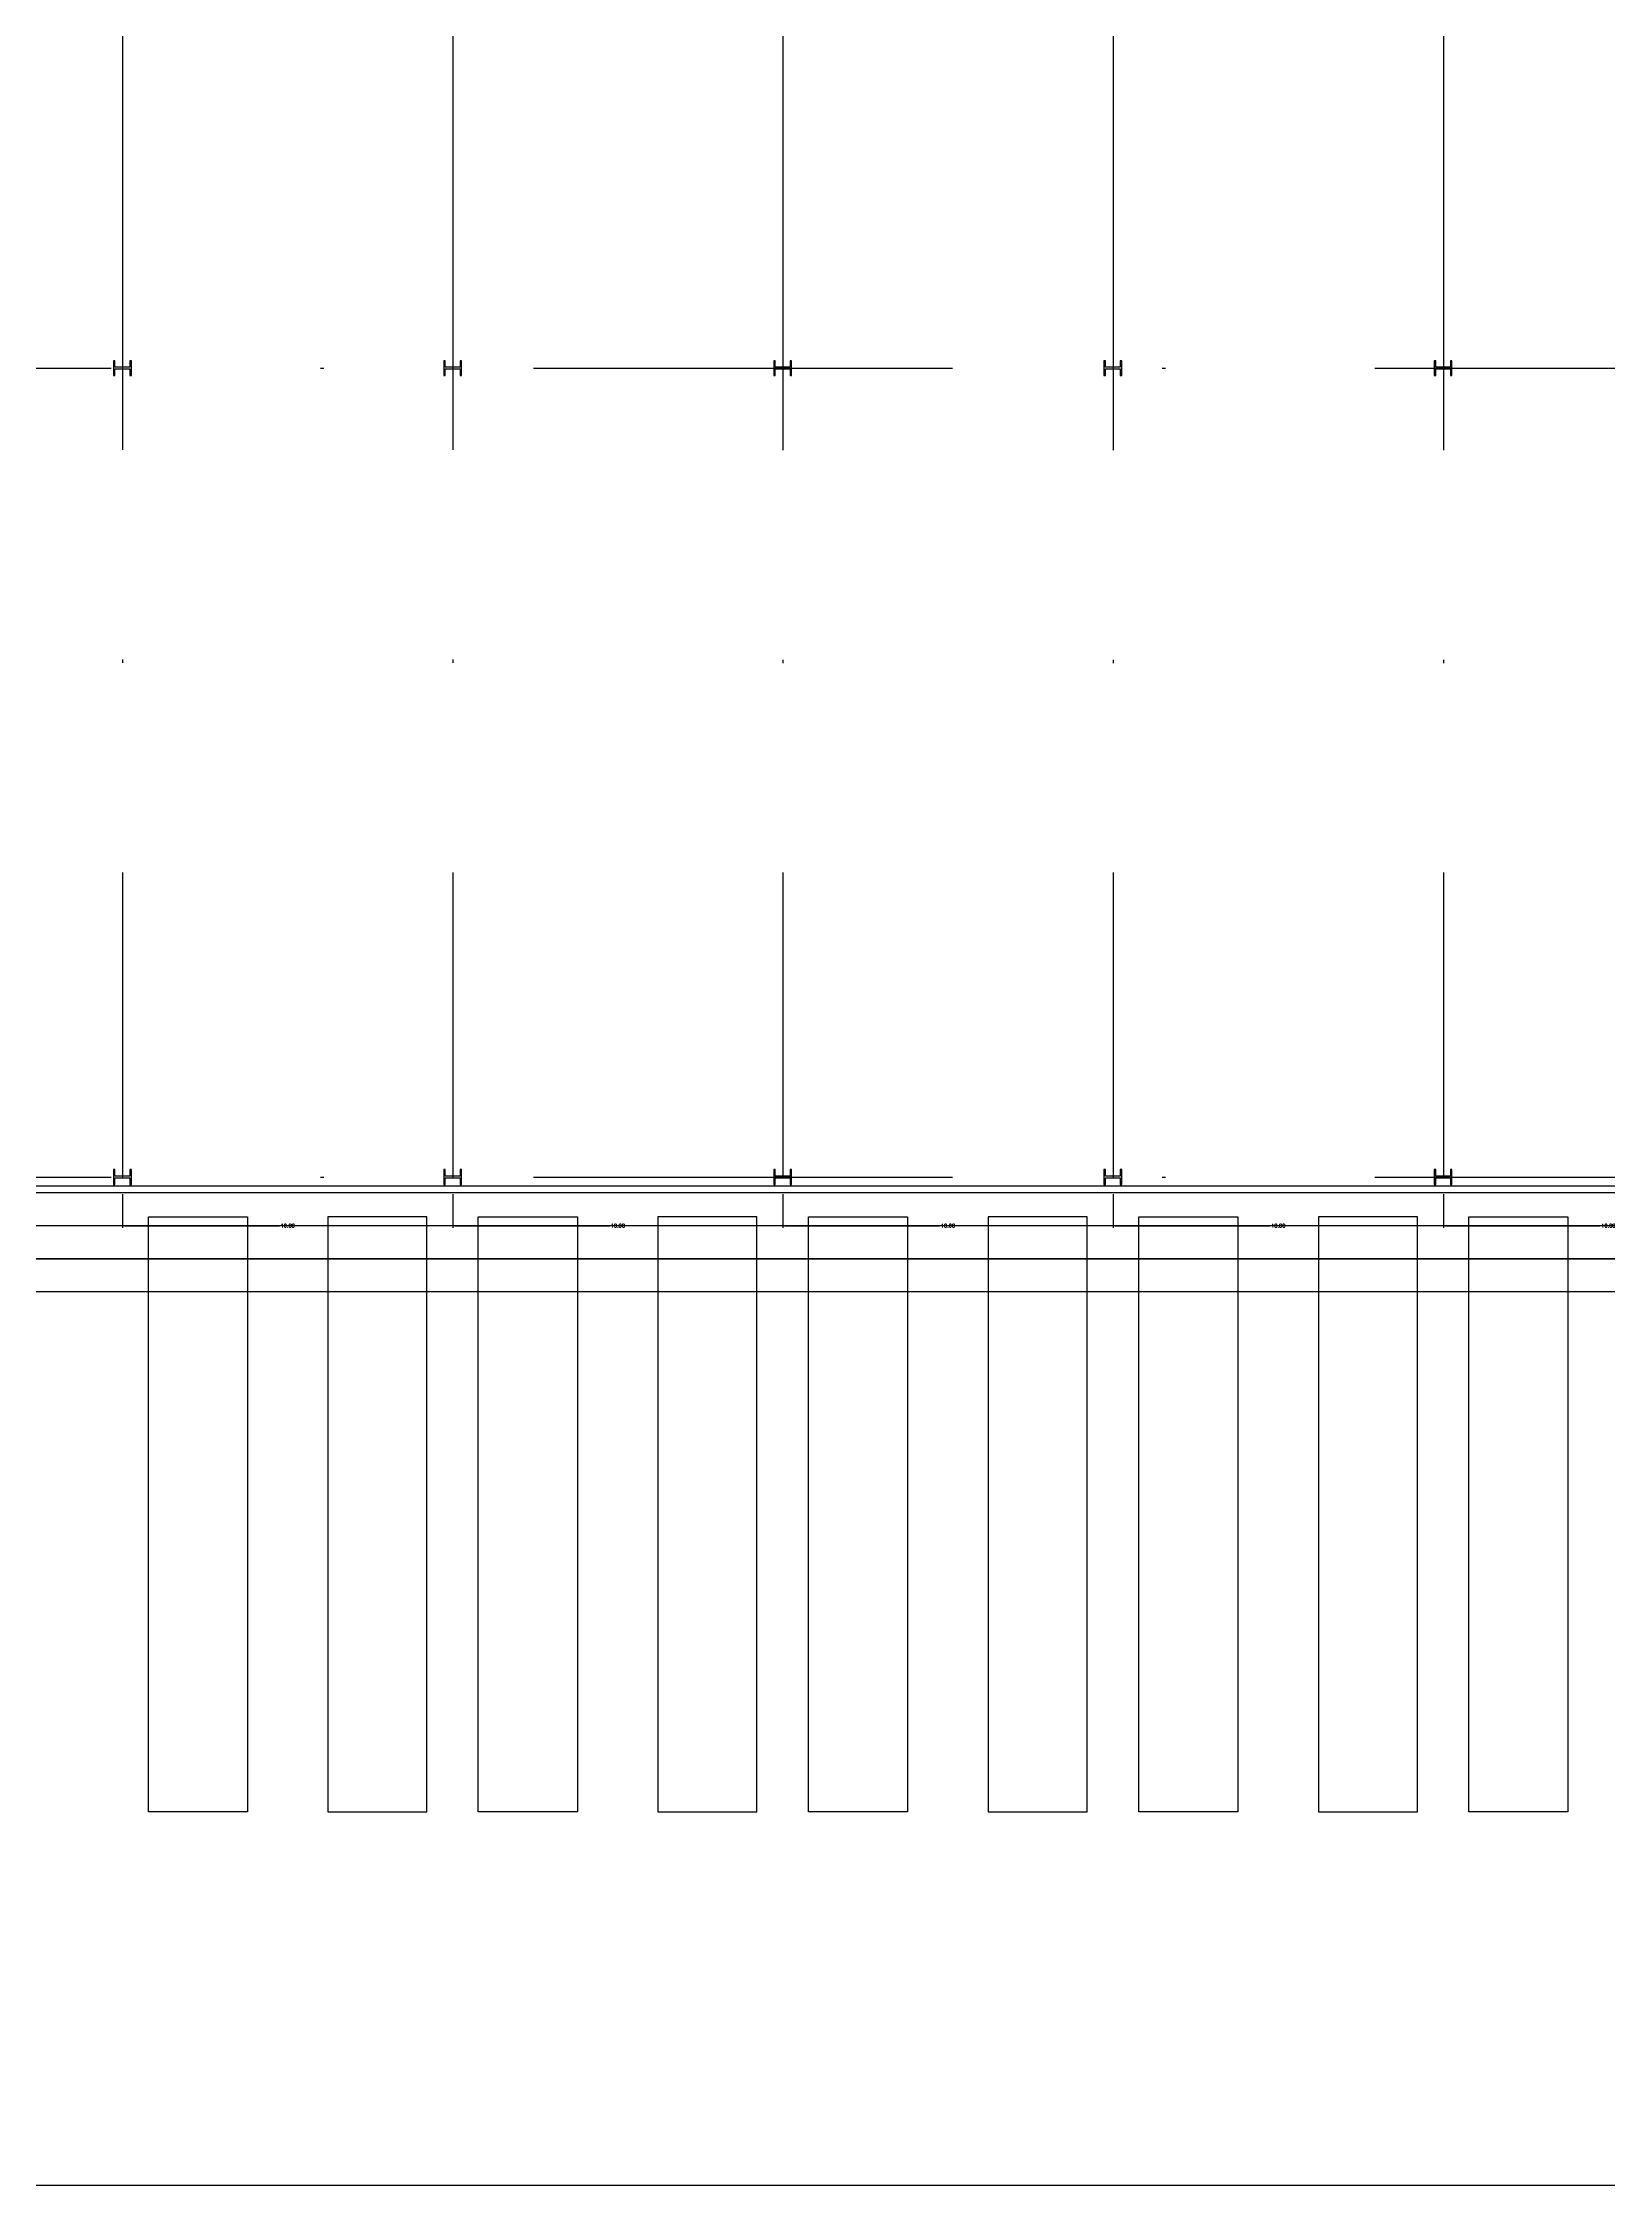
# Model space of a CAD drawing. Header units: inches. Extents: x 5 to 295, y 10 to 227.
# Drawn here: x 52.2 to 99.6, y 95.1 to 160 of the extents above; entities that cross this region are included whole.
import ezdxf

# ---------------------------------------------------------------- set-up
doc = ezdxf.new("R2010")
doc.units = ezdxf.units.IN
doc.header["$MEASUREMENT"] = 0
doc.linetypes.add('DASHDOT', pattern=[25.4, 12.7, -6.35, 0, -6.35])
for name, color, linetype in [('1- 09', 2, 'Continuous'), ('1- 1', 1, 'Continuous'), ('1- 2', 223, 'Continuous'), ('1- muro de carga', 5, 'Continuous'), ('dim-75', 2, 'Continuous'), ('ejes', 140, 'DASHDOT')]:
    doc.layers.add(name, color=color, linetype=linetype)
doc.styles.add('75', font='romans.shx', dxfattribs={"height": 0.112})
doc.dimstyles.new('DIM-75P', dxfattribs={"dimtxt": 0.06375, "dimasz": 0.06375, "dimexe": 0.0675, "dimexo": 0.0468, "dimgap": 0.0375, "dimtad": 0, "dimtih": 1, "dimtoh": 1, "dimzin": 0, "dimdsep": 46, "dimtxsty": '75', "dimblk": 'flecha', "dimcen": 0.0675, "dimclrd": 1, "dimclre": 1, "dimclrt": 256, "dimadec": 0, "dimazin": 0, "dimtfac": 1, "dimtmove": 1, "dimatfit": 3, "dimldrblk": 'flecha', "dimfxl": 0.045, "dimtolj": 1, "dimtzin": 0, "dimlwd": -1, "dimlwe": -1, "dimarcsym": 0})

# ---------------------------------------------------------------- blocks, each defined once
blk = doc.blocks.new('flecha')
at = {"ltscale": 6}
for points in [[(0, 0), (-0.1, 0.1), (-0.1, 0.1), (-0.1, 0.2)], [(0, 0), (-0.1, -0.1), (-0.1, -0.1), (-0.1, -0.2)]]:
    blk.add_hatch(color=256, dxfattribs=at).paths.add_polyline_path(points)
for p, q in [((-0.1, 0.2), (-0.1, 0)), ((0, 0), (-0.1, 0.2)), ((-0.1, 0), (-0.1, 0.1)), ((0, 0), (-0.1, 0.1)), ((0, 0), (-0.1, -0.1)), ((0, 0), (-0.1, -0.2)), ((-0.1, 0), (-0.1, -0.2)), ((-0.1, 0), (-0.1, -0.1))]:
    blk.add_line(p, q, dxfattribs=at)
for points in [[(0, 0), (-0.1, 0.1), (-0.1, 0.1), (-0.1, 0.2)], [(0, 0), (-0.1, -0.1), (-0.1, -0.1), (-0.1, -0.2)]]:
    blk.add_lwpolyline(points, close=True, dxfattribs=at)
blk = doc.blocks.new('*D1396')
at = {"layer": 'Defpoints', "color": 0, "transparency": 16777216}
for p in [(44.572, 125.171), (54.572, 125.171), (54.572, 124.171)]:
    blk.add_point(p, dxfattribs=at)
at = {"layer": 'dim-75', "color": 1, "transparency": 16777216}
for p, q in [((44.572, 125.124), (44.572, 124.103)), ((54.572, 125.124), (54.572, 124.103)), ((44.636, 124.171), (49.318, 124.171)), ((54.508, 124.171), (49.825, 124.171))]:
    blk.add_line(p, q, dxfattribs=at)
at = {"layer": 'dim-75', "color": 1, "transparency": 16777216, "xscale": 0.06375, "yscale": 0.06375, "zscale": 0.06375, "rotation": 180}
blk.add_blockref('flecha', (44.572, 124.171), dxfattribs=at)
at = {"layer": 'dim-75', "color": 1, "transparency": 16777216, "xscale": 0.06375, "yscale": 0.06375, "zscale": 0.06375}
blk.add_blockref('flecha', (54.572, 124.171), dxfattribs=at)
at = {"layer": 'dim-75', "transparency": 16777216, "insert": (49.572, 124.171), "char_height": 0.112, "attachment_point": 5, "style": '75'}
blk.add_mtext('\\A1;10.00', dxfattribs=at)
blk = doc.blocks.new('*D1397')
at = {"layer": 'Defpoints', "color": 0, "transparency": 16777216}
for p in [(54.572, 125.171), (64.58, 125.171), (64.58, 124.171)]:
    blk.add_point(p, dxfattribs=at)
at = {"layer": 'dim-75', "color": 1, "transparency": 16777216}
for p, q in [((54.572, 125.124), (54.572, 124.103)), ((64.58, 125.124), (64.58, 124.103)), ((54.636, 124.171), (59.322, 124.171)), ((64.516, 124.171), (59.829, 124.171))]:
    blk.add_line(p, q, dxfattribs=at)
at = {"layer": 'dim-75', "color": 1, "transparency": 16777216, "xscale": 0.06375, "yscale": 0.06375, "zscale": 0.06375, "rotation": 180}
blk.add_blockref('flecha', (54.572, 124.171), dxfattribs=at)
at = {"layer": 'dim-75', "color": 1, "transparency": 16777216, "xscale": 0.06375, "yscale": 0.06375, "zscale": 0.06375}
blk.add_blockref('flecha', (64.58, 124.171), dxfattribs=at)
at = {"layer": 'dim-75', "transparency": 16777216, "insert": (59.576, 124.171), "char_height": 0.112, "attachment_point": 5, "style": '75'}
blk.add_mtext('\\A1;10.00', dxfattribs=at)
blk = doc.blocks.new('*D1398')
at = {"layer": 'Defpoints', "color": 0, "transparency": 16777216}
for p in [(64.58, 125.171), (74.58, 125.171), (74.58, 124.171)]:
    blk.add_point(p, dxfattribs=at)
at = {"layer": 'dim-75', "color": 1, "transparency": 16777216}
for p, q in [((64.58, 125.124), (64.58, 124.103)), ((74.58, 125.124), (74.58, 124.103)), ((64.643, 124.171), (69.326, 124.171)), ((74.516, 124.171), (69.833, 124.171))]:
    blk.add_line(p, q, dxfattribs=at)
at = {"layer": 'dim-75', "color": 1, "transparency": 16777216, "xscale": 0.06375, "yscale": 0.06375, "zscale": 0.06375, "rotation": 180}
blk.add_blockref('flecha', (64.58, 124.171), dxfattribs=at)
at = {"layer": 'dim-75', "color": 1, "transparency": 16777216, "xscale": 0.06375, "yscale": 0.06375, "zscale": 0.06375}
blk.add_blockref('flecha', (74.58, 124.171), dxfattribs=at)
at = {"layer": 'dim-75', "transparency": 16777216, "insert": (69.58, 124.171), "char_height": 0.112, "attachment_point": 5, "style": '75'}
blk.add_mtext('\\A1;10.00', dxfattribs=at)
blk = doc.blocks.new('*D1399')
at = {"layer": 'Defpoints', "color": 0, "transparency": 16777216}
for p in [(74.58, 125.171), (84.588, 125.171), (84.588, 124.171)]:
    blk.add_point(p, dxfattribs=at)
at = {"layer": 'dim-75', "color": 1, "transparency": 16777216}
for p, q in [((74.58, 125.124), (74.58, 124.103)), ((84.588, 125.124), (84.588, 124.103)), ((74.643, 124.171), (79.33, 124.171)), ((84.524, 124.171), (79.837, 124.171))]:
    blk.add_line(p, q, dxfattribs=at)
at = {"layer": 'dim-75', "color": 1, "transparency": 16777216, "xscale": 0.06375, "yscale": 0.06375, "zscale": 0.06375, "rotation": 180}
blk.add_blockref('flecha', (74.58, 124.171), dxfattribs=at)
at = {"layer": 'dim-75', "color": 1, "transparency": 16777216, "xscale": 0.06375, "yscale": 0.06375, "zscale": 0.06375}
blk.add_blockref('flecha', (84.588, 124.171), dxfattribs=at)
at = {"layer": 'dim-75', "transparency": 16777216, "insert": (79.584, 124.171), "char_height": 0.112, "attachment_point": 5, "style": '75'}
blk.add_mtext('\\A1;10.00', dxfattribs=at)
blk = doc.blocks.new('*D1400')
at = {"layer": 'Defpoints', "color": 0, "transparency": 16777216}
for p in [(84.588, 125.171), (94.596, 125.171), (94.596, 124.171)]:
    blk.add_point(p, dxfattribs=at)
at = {"layer": 'dim-75', "color": 1, "transparency": 16777216}
for p, q in [((84.588, 125.124), (84.588, 124.103)), ((94.596, 125.124), (94.596, 124.103)), ((84.651, 124.171), (89.338, 124.171)), ((94.532, 124.171), (89.845, 124.171))]:
    blk.add_line(p, q, dxfattribs=at)
at = {"layer": 'dim-75', "color": 1, "transparency": 16777216, "xscale": 0.06375, "yscale": 0.06375, "zscale": 0.06375, "rotation": 180}
blk.add_blockref('flecha', (84.588, 124.171), dxfattribs=at)
at = {"layer": 'dim-75', "color": 1, "transparency": 16777216, "xscale": 0.06375, "yscale": 0.06375, "zscale": 0.06375}
blk.add_blockref('flecha', (94.596, 124.171), dxfattribs=at)
at = {"layer": 'dim-75', "transparency": 16777216, "insert": (89.592, 124.171), "char_height": 0.112, "attachment_point": 5, "style": '75'}
blk.add_mtext('\\A1;10.00', dxfattribs=at)
blk = doc.blocks.new('*D1401')
at = {"layer": 'Defpoints', "color": 0, "transparency": 16777216}
for p in [(94.596, 125.171), (104.596, 125.171), (104.596, 124.171)]:
    blk.add_point(p, dxfattribs=at)
at = {"layer": 'dim-75', "color": 1, "transparency": 16777216}
for p, q in [((94.596, 125.124), (94.596, 124.103)), ((104.596, 125.124), (104.596, 124.103)), ((94.659, 124.171), (99.342, 124.171)), ((104.532, 124.171), (99.849, 124.171))]:
    blk.add_line(p, q, dxfattribs=at)
at = {"layer": 'dim-75', "color": 1, "transparency": 16777216, "xscale": 0.06375, "yscale": 0.06375, "zscale": 0.06375, "rotation": 180}
blk.add_blockref('flecha', (94.596, 124.171), dxfattribs=at)
at = {"layer": 'dim-75', "color": 1, "transparency": 16777216, "xscale": 0.06375, "yscale": 0.06375, "zscale": 0.06375}
blk.add_blockref('flecha', (104.596, 124.171), dxfattribs=at)
at = {"layer": 'dim-75', "transparency": 16777216, "insert": (99.596, 124.171), "char_height": 0.112, "attachment_point": 5, "style": '75'}
blk.add_mtext('\\A1;10.00', dxfattribs=at)
blk = doc.blocks.new('*D1408')
at = {"layer": 'Defpoints', "color": 0, "transparency": 16777216}
for p in [(24.033, 125.171), (186.6, 125.171), (24.033, 123.171)]:
    blk.add_point(p, dxfattribs=at)
at = {"layer": 'dim-75', "color": 1, "transparency": 16777216}
for p, q in [((24.033, 125.124), (24.033, 123.103)), ((186.6, 125.124), (186.6, 123.103)), ((24.097, 123.171), (105.01, 123.171)), ((186.537, 123.171), (105.624, 123.171))]:
    blk.add_line(p, q, dxfattribs=at)
at = {"layer": 'dim-75', "color": 1, "transparency": 16777216, "xscale": 0.06375, "yscale": 0.06375, "zscale": 0.06375, "rotation": 180}
blk.add_blockref('flecha', (24.033, 123.171), dxfattribs=at)
at = {"layer": 'dim-75', "color": 1, "transparency": 16777216, "xscale": 0.06375, "yscale": 0.06375, "zscale": 0.06375}
blk.add_blockref('flecha', (186.6, 123.171), dxfattribs=at)
at = {"layer": 'dim-75', "transparency": 16777216, "insert": (105.317, 123.171), "char_height": 0.112, "attachment_point": 5, "style": '75'}
blk.add_mtext('\\A1;162.50', dxfattribs=at)

msp = doc.modelspace()

# ---------------------------------------------------------------- linework, layer by layer
at = {"layer": '1- 09', "lineweight": 25}
for points in [[(58.354, 124.444), (58.354, 106.411), (55.352, 106.411), (55.352, 124.444), (58.354, 124.444)], [(60.795, 124.444), (60.795, 106.411), (63.796, 106.411), (63.796, 124.444), (60.795, 124.444)], [(68.354, 124.444), (68.354, 106.411), (65.352, 106.411), (65.352, 124.444), (68.354, 124.444)], [(70.795, 124.444), (70.795, 106.411), (73.796, 106.411), (73.796, 124.444), (70.795, 124.444)], [(78.362, 124.444), (78.362, 106.411), (75.36, 106.411), (75.36, 124.444), (78.362, 124.444)], [(80.802, 124.444), (80.802, 106.411), (83.804, 106.411), (83.804, 124.444), (80.802, 124.444)], [(88.37, 124.444), (88.37, 106.411), (85.368, 106.411), (85.368, 124.444), (88.37, 124.444)], [(90.81, 124.444), (90.81, 106.411), (93.812, 106.411), (93.812, 124.444), (90.81, 124.444)], [(98.37, 124.444), (98.37, 106.411), (95.368, 106.411), (95.368, 124.444), (98.37, 124.444)]]:
    msp.add_lwpolyline(points, dxfattribs=at)
at = {"layer": '1- 1', "lineweight": 25}
msp.add_lwpolyline([(12.817, 95.099), (205.25, 95.099)], dxfattribs=at)
at = {"layer": '1- 2', "lineweight": 25}
for points in [[(54.791, 150.182), (54.341, 150.182), (54.341, 150.38), (54.294, 150.38), (54.294, 149.93), (54.341, 149.93), (54.341, 150.135), (54.791, 150.135), (54.791, 149.93), (54.839, 149.93), (54.839, 150.38), (54.791, 150.38), (54.791, 150.182)], [(54.791, 150.182), (54.341, 150.182), (54.341, 150.38), (54.294, 150.38), (54.294, 149.93), (54.341, 149.93), (54.341, 150.135), (54.791, 150.135), (54.791, 149.93), (54.839, 149.93), (54.839, 150.38), (54.791, 150.38), (54.791, 150.182)], [(64.799, 150.182), (64.349, 150.182), (64.349, 150.38), (64.302, 150.38), (64.302, 149.93), (64.349, 149.93), (64.349, 150.135), (64.799, 150.135), (64.799, 149.93), (64.839, 149.93), (64.839, 150.38), (64.799, 150.38), (64.799, 150.182)], [(64.799, 150.182), (64.349, 150.182), (64.349, 150.38), (64.302, 150.38), (64.302, 149.93), (64.349, 149.93), (64.349, 150.135), (64.799, 150.135), (64.799, 149.93), (64.839, 149.93), (64.839, 150.38), (64.799, 150.38), (64.799, 150.182)], [(74.799, 150.182), (74.349, 150.182), (74.349, 150.38), (74.31, 150.38), (74.31, 149.93), (74.349, 149.93), (74.349, 150.135), (74.799, 150.135), (74.799, 149.93), (74.847, 149.93), (74.847, 150.38), (74.799, 150.38), (74.799, 150.182)], [(74.799, 150.182), (74.349, 150.182), (74.349, 150.38), (74.31, 150.38), (74.31, 149.93), (74.349, 149.93), (74.349, 150.135), (74.799, 150.135), (74.799, 149.93), (74.847, 149.93), (74.847, 150.38), (74.799, 150.38), (74.799, 150.182)], [(84.807, 150.182), (84.357, 150.182), (84.357, 150.38), (84.31, 150.38), (84.31, 149.93), (84.357, 149.93), (84.357, 150.135), (84.807, 150.135), (84.807, 149.93), (84.855, 149.93), (84.855, 150.38), (84.807, 150.38), (84.807, 150.182)], [(84.807, 150.182), (84.357, 150.182), (84.357, 150.38), (84.31, 150.38), (84.31, 149.93), (84.357, 149.93), (84.357, 150.135), (84.807, 150.135), (84.807, 149.93), (84.855, 149.93), (84.855, 150.38), (84.807, 150.38), (84.807, 150.182)], [(94.815, 150.182), (94.365, 150.182), (94.365, 150.38), (94.318, 150.38), (94.318, 149.93), (94.365, 149.93), (94.365, 150.135), (94.815, 150.135), (94.815, 149.93), (94.855, 149.93), (94.855, 150.38), (94.815, 150.38), (94.815, 150.182)], [(94.815, 150.182), (94.365, 150.182), (94.365, 150.38), (94.318, 150.38), (94.318, 149.93), (94.365, 149.93), (94.365, 150.135), (94.815, 150.135), (94.815, 149.93), (94.855, 149.93), (94.855, 150.38), (94.815, 150.38), (94.815, 150.182)], [(54.791, 125.672), (54.341, 125.672), (54.341, 125.87), (54.294, 125.87), (54.294, 125.419), (54.341, 125.419), (54.341, 125.625), (54.791, 125.625), (54.791, 125.419), (54.839, 125.419), (54.839, 125.87), (54.791, 125.87), (54.791, 125.672)], [(54.791, 125.672), (54.341, 125.672), (54.341, 125.87), (54.294, 125.87), (54.294, 125.419), (54.341, 125.419), (54.341, 125.625), (54.791, 125.625), (54.791, 125.419), (54.839, 125.419), (54.839, 125.87), (54.791, 125.87), (54.791, 125.672)], [(64.799, 125.672), (64.349, 125.672), (64.349, 125.87), (64.302, 125.87), (64.302, 125.419), (64.349, 125.419), (64.349, 125.625), (64.799, 125.625), (64.799, 125.419), (64.839, 125.419), (64.839, 125.87), (64.799, 125.87), (64.799, 125.672)], [(64.799, 125.672), (64.349, 125.672), (64.349, 125.87), (64.302, 125.87), (64.302, 125.419), (64.349, 125.419), (64.349, 125.625), (64.799, 125.625), (64.799, 125.419), (64.839, 125.419), (64.839, 125.87), (64.799, 125.87), (64.799, 125.672)], [(74.799, 125.672), (74.349, 125.672), (74.349, 125.87), (74.31, 125.87), (74.31, 125.419), (74.349, 125.419), (74.349, 125.625), (74.799, 125.625), (74.799, 125.419), (74.847, 125.419), (74.847, 125.87), (74.799, 125.87), (74.799, 125.672)], [(74.799, 125.672), (74.349, 125.672), (74.349, 125.87), (74.31, 125.87), (74.31, 125.419), (74.349, 125.419), (74.349, 125.625), (74.799, 125.625), (74.799, 125.419), (74.847, 125.419), (74.847, 125.87), (74.799, 125.87), (74.799, 125.672)], [(84.807, 125.672), (84.357, 125.672), (84.357, 125.87), (84.31, 125.87), (84.31, 125.419), (84.357, 125.419), (84.357, 125.625), (84.807, 125.625), (84.807, 125.419), (84.855, 125.419), (84.855, 125.87), (84.807, 125.87), (84.807, 125.672)], [(84.807, 125.672), (84.357, 125.672), (84.357, 125.87), (84.31, 125.87), (84.31, 125.419), (84.357, 125.419), (84.357, 125.625), (84.807, 125.625), (84.807, 125.419), (84.855, 125.419), (84.855, 125.87), (84.807, 125.87), (84.807, 125.672)], [(94.815, 125.672), (94.365, 125.672), (94.365, 125.87), (94.318, 125.87), (94.318, 125.419), (94.365, 125.419), (94.365, 125.625), (94.815, 125.625), (94.815, 125.419), (94.855, 125.419), (94.855, 125.87), (94.815, 125.87), (94.815, 125.672)], [(94.815, 125.672), (94.365, 125.672), (94.365, 125.87), (94.318, 125.87), (94.318, 125.419), (94.365, 125.419), (94.365, 125.625), (94.815, 125.625), (94.815, 125.419), (94.855, 125.419), (94.855, 125.87), (94.815, 125.87), (94.815, 125.672)]]:
    msp.add_lwpolyline(points, dxfattribs=at)
at = {"layer": '1- muro de carga', "lineweight": 25}
msp.add_lwpolyline([(24.033, 125.171), (24.033, 205.171), (165.115, 205.171), (186.6, 125.171)], close=True, dxfattribs=at)
msp.add_lwpolyline([(30.123, 125.368), (24.231, 125.368), (24.231, 204.973), (164.956, 204.973), (186.339, 125.368), (31.324, 125.368)], dxfattribs=at)
at = {"layer": 'Defpoints'}
for points in [[(21.033, 208.171), (189.6, 208.171), (189.6, 122.171), (21.033, 122.171)], [(22.033, 207.171), (188.6, 207.171), (188.6, 123.171), (22.033, 123.171)], [(23.033, 206.171), (187.6, 206.171), (187.6, 124.171), (23.033, 124.171)]]:
    msp.add_lwpolyline(points, close=True, dxfattribs=at)
at = {"layer": 'ejes'}
for p, q in [((54.572, 211.379), (54.572, 125.645)), ((64.58, 211.379), (64.58, 125.645)), ((74.58, 211.371), (74.58, 125.645)), ((84.588, 211.371), (84.588, 125.645)), ((94.596, 211.371), (94.596, 125.645)), ((16.024, 150.155), (186.482, 150.155)), ((16.024, 125.645), (186.482, 125.645))]:
    msp.add_line(p, q, dxfattribs=at)

# ---------------------------------------------------------------- dimensions: what is measured, and where the dimension line sits
at = {"layer": 'dim-75'}
for base, p1, p2, text, picture, middle in [((24.033, 123.171), (186.6, 125.171), (24.033, 125.171), '162.50', '*D1408', (105.317, 123.171)), ((64.58, 124.171), (54.572, 125.171), (64.58, 125.171), '10.00', '*D1397', (59.576, 124.171)), ((84.588, 124.171), (74.58, 125.171), (84.588, 125.171), '10.00', '*D1399', (79.584, 124.171)), ((94.596, 124.171), (84.588, 125.171), (94.596, 125.171), '10.00', '*D1400', (89.592, 124.171))]:
    dim = msp.add_linear_dim(base=base, p1=p1, p2=p2, text=text, dimstyle='DIM-75P', dxfattribs=at)
    dim.commit()
    dim.dimension.update_dxf_attribs({"geometry": picture, "text_midpoint": middle})
for base, p1, p2, picture, middle in [((54.572, 124.171), (44.572, 125.171), (54.572, 125.171), '*D1396', (49.572, 124.171)), ((74.58, 124.171), (64.58, 125.171), (74.58, 125.171), '*D1398', (69.58, 124.171)), ((104.596, 124.171), (94.596, 125.171), (104.596, 125.171), '*D1401', (99.596, 124.171))]:
    dim = msp.add_linear_dim(base=base, p1=p1, p2=p2, dimstyle='DIM-75P', dxfattribs=at)
    dim.commit()
    dim.dimension.update_dxf_attribs({"geometry": picture, "text_midpoint": middle})

doc.saveas('drawing.dxf')
